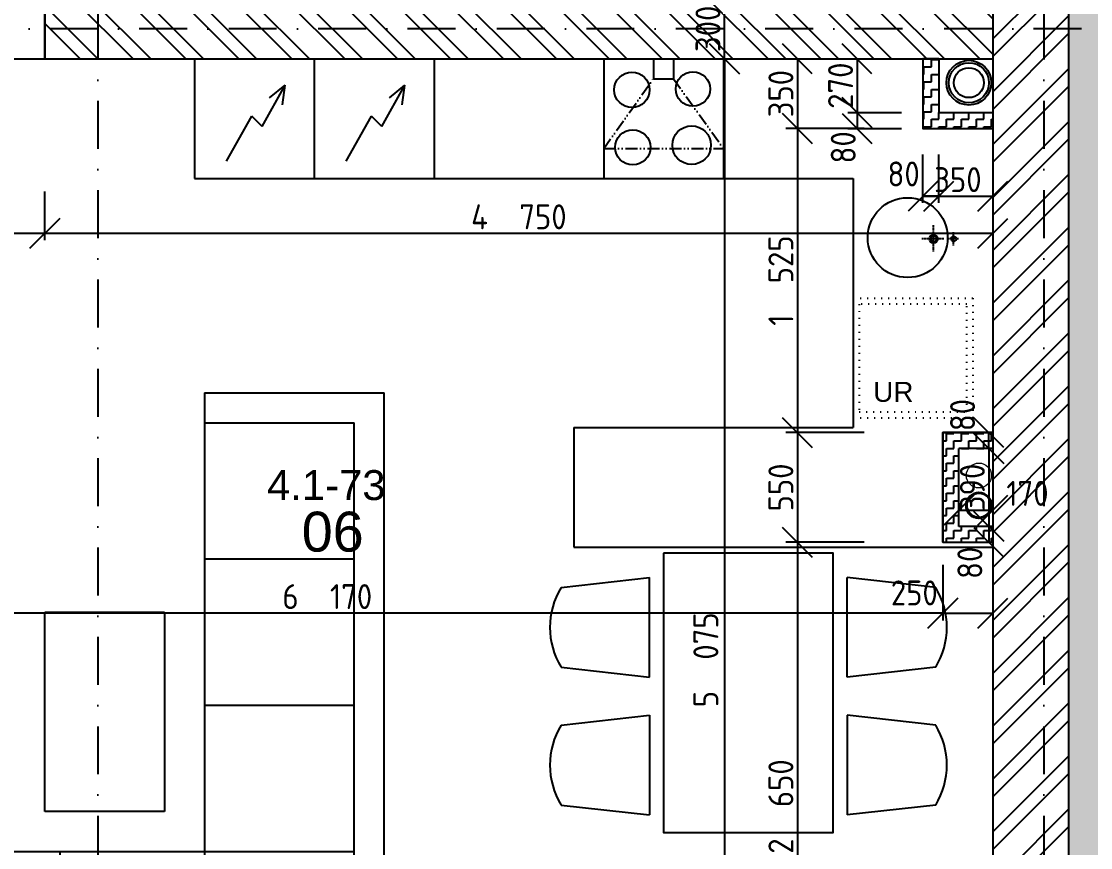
# Model space of a CAD drawing. Extents: x 4511820 to 5180432, y -1526536 to -944957.
# Drawn here: x 5035673 to 5041031, y -1079684 to -1075541 of the extents above; entities that cross this region are included whole.
import ezdxf

# ---------------------------------------------------------------- set-up
doc = ezdxf.new("R2010")
doc.units = 0
doc.header["$MEASUREMENT"] = 0
for name, pattern in [('ACAD_ISO07W100', [3.5, 0.5, -3]), ('ACAD_ISO12W100', [22, 12, -3, 0.5, -3, 0.5, -3]), ('BODKOCIARKOVANA_3', [5.6, 3, -1.3, 0, -1.3]), ('DASHED', [0.75, 0.5, -0.25])]:
    doc.linetypes.add(name, pattern=pattern)
doc.layers.get('0').update_dxf_attribs({"linetype": 'CONTINUOUS'})
doc.layers.get('Defpoints').update_dxf_attribs({"color": 61, "linetype": 'CONTINUOUS'})
for name, color, linetype in [('KÓTY', 4, 'CONTINUOUS'), ('MÚRY', 1, 'CONTINUOUS'), ('osi', 253, 'CONTINUOUS'), ('Plochy', 41, 'CONTINUOUS'), ('POPIS', 7, 'CONTINUOUS'), ('TENKÁ', 7, 'CONTINUOUS'), ('ZARIADENIE', 47, 'CONTINUOUS'), ('ZARIADENIE1', 145, 'CONTINUOUS'), ('zz-vetr', 52, 'CONTINUOUS'), ('ŠRAFY', 82, 'CONTINUOUS')]:
    doc.layers.add(name, color=color, linetype=linetype)
doc.layers.add('zz-kanal-daždová', color=136, linetype='CONTINUOUS', lineweight=40)
doc.layers.add('zz-kanal-splaskova', color=37, linetype='CONTINUOUS', lineweight=18)
doc.styles.add('ARIAL', font='arial.ttf')
doc.styles.add('STYLE1', font='isocp.shx')
doc.dimstyles.new('STANDARD-50', dxfattribs={"dimtxt": 125, "dimasz": 150, "dimexe": 10, "dimexo": 200, "dimgap": 20, "dimtad": 1, "dimdsep": 46, "dimlunit": 6, "dimtxsty": 'STYLE1', "dimblk1": 'OBLIQUE', "dimblk2": 'OBLIQUE', "dimsah": 1, "dimcen": 2.5, "dimse1": 1, "dimse2": 1, "dimadec": 0, "dimazin": 0, "dimtfac": 1, "dimtmove": 1, "dimatfit": 3, "dimldrblk": 'OBLIQUE', "dimfxl": 1, "dimtolj": 1, "dimtzin": 0, "dimarcsym": 0})
pattern_1 = [(0, (-68841.5, 390818.02), (37.5, 37.5), [37.5, -37.5]), (90, (-68804, 390818.02), (-37.5, 37.5), [37.5, -37.5])]

# ---------------------------------------------------------------- blocks, each defined once
blk = doc.blocks.new('_OBLIQUE')
at = {"color": 0, "linetype": 'ByBlock'}
blk.add_line((-0.5, -0.5), (0.5, 0.5), dxfattribs=at)
blk = doc.blocks.new('*D13089')
at = {"layer": 'Defpoints', "color": 0}
for p in [(5040541, -1075428.2), (5040541, -1075728.2), (5043687.5, -1075728.2)]:
    blk.add_point(p, dxfattribs=at)
at = {"layer": 'KÓTY', "color": 0, "lineweight": -2}
blk.add_line((5043687.5, -1075428.2), (5043687.5, -1075728.2), dxfattribs=at)
at = {"layer": 'KÓTY', "color": 0, "linetype": 'ByBlock', "lineweight": -2, "xscale": 150, "yscale": 150, "zscale": 150}
for p, rotation in [((5043687.5, -1075428.2), 90), ((5043687.5, -1075728.2), 270)]:
    blk.add_blockref('_OBLIQUE', p, dxfattribs=dict(at, rotation=rotation))
at = {"layer": 'KÓTY', "color": 0, "insert": (5043605, -1075578.2), "char_height": 125, "attachment_point": 5, "rotation": 90, "style": 'STYLE1'}
blk.add_mtext('\\A1;300', dxfattribs=at)
blk = doc.blocks.new('*D13090')
at = {"layer": 'Defpoints', "color": 0}
for p in [(5040541, -1075728.2), (5040926.4, -1082453.2), (5043687.5, -1082453.2)]:
    blk.add_point(p, dxfattribs=at)
at = {"layer": 'KÓTY', "color": 0, "lineweight": -2}
blk.add_line((5043687.5, -1075728.2), (5043687.5, -1082453.2), dxfattribs=at)
at = {"layer": 'KÓTY', "color": 0, "linetype": 'ByBlock', "lineweight": -2, "xscale": 150, "yscale": 150, "zscale": 150}
for p, rotation in [((5043687.5, -1075728.2), 90), ((5043687.5, -1082453.2), 270)]:
    blk.add_blockref('_OBLIQUE', p, dxfattribs=dict(at, rotation=rotation))
at = {"layer": 'KÓTY', "color": 0, "insert": (5043605, -1079090.7), "char_height": 125, "attachment_point": 5, "rotation": 90, "style": 'STYLE1'}
blk.add_mtext('\\A1;6ﾠ725', dxfattribs=at)
blk = doc.blocks.new('*D13104')
at = {"layer": 'Defpoints', "color": 0}
for p in [(5040921, -1068738.2), (5042987.5, -1068738.2), (5040921, -1082453.2)]:
    blk.add_point(p, dxfattribs=at)
at = {"layer": 'KÓTY', "color": 0, "lineweight": -2}
blk.add_line((5042987.5, -1082453.2), (5042987.5, -1068738.2), dxfattribs=at)
at = {"layer": 'KÓTY', "color": 0, "linetype": 'ByBlock', "lineweight": -2, "xscale": 150, "yscale": 150, "zscale": 150}
for p, rotation in [((5042987.5, -1068738.2), 90), ((5042987.5, -1082453.2), 270)]:
    blk.add_blockref('_OBLIQUE', p, dxfattribs=dict(at, rotation=rotation))
at = {"layer": 'KÓTY', "color": 0, "insert": (5042905, -1075595.7), "char_height": 125, "attachment_point": 5, "rotation": 90, "style": 'STYLE1'}
blk.add_mtext('\\A1;13ﾠ715', dxfattribs=at)
blk = doc.blocks.new('JED STOL140-85')
at = {"layer": 'ZARIADENIE'}
for p, q in [((4444962.8, -1326820.6), (4444912.8, -1327264.7)), ((4445362.8, -1326820.6), (4445412.8, -1327264.7)), ((4445653.3, -1326820.6), (4445603.3, -1327264.7)), ((4446053.3, -1326820.6), (4446103.3, -1327264.7)), ((4445412.8, -1327264.7), (4444912.8, -1327264.7)), ((4445603.3, -1327264.7), (4446103.3, -1327264.7)), ((4444962.8, -1328698.1), (4444912.8, -1328253.9)), ((4445412.8, -1328253.9), (4444912.8, -1328253.9)), ((4445362.8, -1328698.1), (4445412.8, -1328253.9)), ((4445653.3, -1328698.1), (4445603.3, -1328253.9)), ((4445603.3, -1328253.9), (4446103.3, -1328253.9)), ((4446053.3, -1328698.1), (4446103.3, -1328253.9))]:
    blk.add_line(p, q, dxfattribs=at)
blk.add_lwpolyline([(4446225.2, -1327334.3), (4444825.2, -1327334.3), (4444825.2, -1328184.3), (4446225.2, -1328184.3)], close=True, dxfattribs=at)
for centre, start, end in [((4445162.8, -1327150.6), 58.7834, 121.2166), ((4445853.3, -1327150.6), 58.7834, 121.2166), ((4445162.8, -1328368.1), 238.7834, 301.2166), ((4445853.3, -1328368.1), 238.7834, 301.2166)]:
    blk.add_arc(centre, 385.9, start, end, dxfattribs=at)
blk = doc.blocks.new('sedacka rok 5')
at = {"layer": 'ZARIADENIE', "color": 30, "ltscale": 0.25}
for p, q in [((4452479, -1340180.2), (4452479, -1342480.2)), ((4452479, -1340180.2), (4453379, -1340180.2)), ((4453379, -1343380.2), (4453379, -1340180.2)), ((4452479, -1340330.2), (4453229, -1340330.2)), ((4453229, -1343230.2), (4453229, -1340330.2)), ((4452479, -1341013.5), (4453229, -1341013.5)), ((4452479, -1341746.9), (4453229, -1341746.9)), ((4450879, -1342480.2), (4452479, -1342480.2)), ((4450879, -1343380.2), (4450879, -1342480.2)), ((4451029, -1343230.2), (4451029, -1342480.2)), ((4451754, -1342480.2), (4451754, -1343230.2)), ((4452479, -1342480.2), (4453229, -1342480.2)), ((4452479, -1342480.2), (4452479, -1343230.2)), ((4453229, -1343230.2), (4451029, -1343230.2)), ((4453379, -1343380.2), (4450879, -1343380.2))]:
    blk.add_line(p, q, dxfattribs=at)
blk = doc.blocks.new('konf stol')
at = {"layer": 'ZARIADENIE', "color": 45, "ltscale": 0.25}
for p, q in [((4451679, -1342280.2), (4451679, -1341280.2)), ((4451679, -1341280.2), (4452279, -1341280.2)), ((4452279, -1341280.2), (4452279, -1342280.2)), ((4452279, -1342280.2), (4451679, -1342280.2))]:
    blk.add_line(p, q, dxfattribs=at)
blk = doc.blocks.new('*D20407')
at = {"layer": 'Defpoints', "color": 0}
for p in [(5040341.7, -1075728.2), (5039196.2, -1080803.2), (5040341.7, -1080803.2)]:
    blk.add_point(p, dxfattribs=at)
at = {"layer": 'KÓTY', "color": 0, "lineweight": -2}
blk.add_line((5039196.2, -1075728.2), (5039196.2, -1080803.2), dxfattribs=at)
at = {"layer": 'KÓTY', "color": 0, "linetype": 'ByBlock', "lineweight": -2, "xscale": 150, "yscale": 150, "zscale": 150}
for p, rotation in [((5039196.2, -1075728.2), 90), ((5039196.2, -1080803.2), 270)]:
    blk.add_blockref('_OBLIQUE', p, dxfattribs=dict(at, rotation=rotation))
at = {"layer": 'KÓTY', "color": 0, "insert": (5039103, -1078742.5), "char_height": 125, "attachment_point": 5, "rotation": 90, "style": 'STYLE1'}
blk.add_mtext('\\A1;5ﾠ075', dxfattribs=at)
blk = doc.blocks.new('*D20408')
at = {"layer": 'Defpoints', "color": 0}
for p in [(5039191, -1075428.2), (5039196.2, -1075428.2), (5039191, -1075728.2)]:
    blk.add_point(p, dxfattribs=at)
at = {"layer": 'KÓTY', "color": 0, "lineweight": -2}
blk.add_line((5039196.2, -1075728.2), (5039196.2, -1075428.2), dxfattribs=at)
at = {"layer": 'KÓTY', "color": 0, "linetype": 'ByBlock', "lineweight": -2, "xscale": 150, "yscale": 150, "zscale": 150}
for p, rotation in [((5039196.2, -1075428.2), 90), ((5039196.2, -1075728.2), 270)]:
    blk.add_blockref('_OBLIQUE', p, dxfattribs=dict(at, rotation=rotation))
at = {"layer": 'KÓTY', "color": 0, "insert": (5039113.7, -1075578.2), "char_height": 125, "attachment_point": 5, "rotation": 90, "style": 'STYLE1'}
blk.add_mtext('\\A1;300', dxfattribs=at)
blk = doc.blocks.new('*D20412')
at = {"layer": 'Defpoints', "color": 0}
for p in [(5040291, -1077603.2), (5039561.5, -1078153.2), (5040291, -1078153.2)]:
    blk.add_point(p, dxfattribs=at)
at = {"layer": 'KÓTY', "color": 0, "lineweight": -2}
blk.add_line((5039561.5, -1077603.2), (5039561.5, -1078153.2), dxfattribs=at)
at = {"layer": 'KÓTY', "color": 0, "linetype": 'ByBlock', "lineweight": -2, "xscale": 150, "yscale": 150, "zscale": 150}
for p, rotation in [((5039561.5, -1077603.2), 90), ((5039561.5, -1078153.2), 270)]:
    blk.add_blockref('_OBLIQUE', p, dxfattribs=dict(at, rotation=rotation))
at = {"layer": 'KÓTY', "color": 0, "insert": (5039479, -1077878.2), "char_height": 125, "attachment_point": 5, "rotation": 90, "style": 'STYLE1'}
blk.add_mtext('\\A1;550', dxfattribs=at)
blk = doc.blocks.new('*D20414')
at = {"layer": 'Defpoints', "color": 0}
for p in [(5040291, -1078153.2), (5039561.5, -1080803.2), (5040353.5, -1080803.2)]:
    blk.add_point(p, dxfattribs=at)
at = {"layer": 'KÓTY', "color": 0, "lineweight": -2}
blk.add_line((5039561.5, -1078153.2), (5039561.5, -1080803.2), dxfattribs=at)
at = {"layer": 'KÓTY', "color": 0, "linetype": 'ByBlock', "lineweight": -2, "xscale": 150, "yscale": 150, "zscale": 150}
for p, rotation in [((5039561.5, -1078153.2), 90), ((5039561.5, -1080803.2), 270)]:
    blk.add_blockref('_OBLIQUE', p, dxfattribs=dict(at, rotation=rotation))
at = {"layer": 'KÓTY', "color": 0, "insert": (5039479, -1079478.2), "char_height": 125, "attachment_point": 5, "rotation": 90, "style": 'STYLE1'}
blk.add_mtext('\\A1;2ﾠ650', dxfattribs=at)
blk = doc.blocks.new('*D20415')
at = {"layer": 'Defpoints', "color": 0}
for p in [(5040291, -1078153.2), (5040541, -1078153.2), (5040541, -1078508)]:
    blk.add_point(p, dxfattribs=at)
at = {"layer": 'KÓTY', "color": 0, "lineweight": -2}
blk.add_line((5040291, -1078508), (5040541, -1078508), dxfattribs=at)
at = {"layer": 'KÓTY', "color": 0, "linetype": 'ByBlock', "lineweight": -2, "xscale": 150, "yscale": 150, "zscale": 150, "rotation": 180}
blk.add_blockref('_OBLIQUE', (5040291, -1078508), dxfattribs=at)
at = {"layer": 'KÓTY', "color": 0, "linetype": 'ByBlock', "lineweight": -2, "xscale": 150, "yscale": 150, "zscale": 150}
blk.add_blockref('_OBLIQUE', (5040541, -1078508), dxfattribs=at)
at = {"layer": 'KÓTY', "color": 0, "insert": (5040147.5, -1078407), "char_height": 125, "attachment_point": 5, "style": 'STYLE1'}
blk.add_mtext('\\A1;250', dxfattribs=at)
blk = doc.blocks.new('*D20416')
at = {"layer": 'Defpoints', "color": 0}
for p in [(5034121, -1078115.7), (5040291, -1078153.2), (5034121, -1078508)]:
    blk.add_point(p, dxfattribs=at)
at = {"layer": 'KÓTY', "color": 0, "lineweight": -2}
blk.add_line((5040291, -1078508), (5034121, -1078508), dxfattribs=at)
at = {"layer": 'KÓTY', "color": 0, "linetype": 'ByBlock', "lineweight": -2, "xscale": 150, "yscale": 150, "zscale": 150, "rotation": 180}
blk.add_blockref('_OBLIQUE', (5034121, -1078508), dxfattribs=at)
at = {"layer": 'KÓTY', "color": 0, "linetype": 'ByBlock', "lineweight": -2, "xscale": 150, "yscale": 150, "zscale": 150}
blk.add_blockref('_OBLIQUE', (5040291, -1078508), dxfattribs=at)
at = {"layer": 'KÓTY', "color": 0, "insert": (5037206, -1078425.4), "char_height": 125, "attachment_point": 5, "style": 'STYLE1'}
blk.add_mtext('\\A1;6ﾠ170', dxfattribs=at)
blk = doc.blocks.new('*D20417')
at = {"layer": 'Defpoints', "color": 0}
for p in [(5040541, -1077992.5), (5040371, -1078073.2), (5040541, -1078073.2)]:
    blk.add_point(p, dxfattribs=at)
at = {"layer": 'KÓTY', "color": 0, "lineweight": -2}
blk.add_line((5040371, -1077992.5), (5040541, -1077992.5), dxfattribs=at)
at = {"layer": 'KÓTY', "color": 0, "linetype": 'ByBlock', "lineweight": -2, "xscale": 150, "yscale": 150, "zscale": 150, "rotation": 180}
blk.add_blockref('_OBLIQUE', (5040371, -1077992.5), dxfattribs=at)
at = {"layer": 'KÓTY', "color": 0, "linetype": 'ByBlock', "lineweight": -2, "xscale": 150, "yscale": 150, "zscale": 150}
blk.add_blockref('_OBLIQUE', (5040541, -1077992.5), dxfattribs=at)
at = {"layer": 'KÓTY', "color": 0, "insert": (5040714.5, -1077908), "char_height": 125, "attachment_point": 5, "style": 'STYLE1'}
blk.add_mtext('\\A1;170', dxfattribs=at)
blk = doc.blocks.new('*D20418')
at = {"layer": 'Defpoints', "color": 0}
for p in [(5040541, -1077683.2), (5040521, -1078073.2), (5040541, -1078073.2)]:
    blk.add_point(p, dxfattribs=at)
at = {"layer": 'KÓTY', "color": 0, "lineweight": -2}
blk.add_line((5040521, -1077683.2), (5040521, -1078073.2), dxfattribs=at)
at = {"layer": 'KÓTY', "color": 0, "linetype": 'ByBlock', "lineweight": -2, "xscale": 150, "yscale": 150, "zscale": 150}
for p, rotation in [((5040521, -1077683.2), 90), ((5040521, -1078073.2), 270)]:
    blk.add_blockref('_OBLIQUE', p, dxfattribs=dict(at, rotation=rotation))
at = {"layer": 'KÓTY', "color": 0, "insert": (5040438.5, -1077878.2), "char_height": 125, "attachment_point": 5, "rotation": 90, "style": 'STYLE1'}
blk.add_mtext('\\A1;390', dxfattribs=at)
blk = doc.blocks.new('*D20419')
at = {"layer": 'Defpoints', "color": 0}
for p in [(5040521, -1077603.2), (5040521, -1077603.2), (5040521, -1077683.2)]:
    blk.add_point(p, dxfattribs=at)
at = {"layer": 'KÓTY', "color": 0, "lineweight": -2}
blk.add_line((5040521, -1077683.2), (5040521, -1077603.2), dxfattribs=at)
at = {"layer": 'KÓTY', "color": 0, "linetype": 'ByBlock', "lineweight": -2, "xscale": 150, "yscale": 150, "zscale": 150}
for p, rotation in [((5040521, -1077603.2), 90), ((5040521, -1077683.2), 270)]:
    blk.add_blockref('_OBLIQUE', p, dxfattribs=dict(at, rotation=rotation))
at = {"layer": 'KÓTY', "color": 0, "insert": (5040389.5, -1077515), "char_height": 125, "attachment_point": 5, "rotation": 90, "style": 'STYLE1'}
blk.add_mtext('\\A1;80', dxfattribs=at)
blk = doc.blocks.new('*D20420')
at = {"layer": 'Defpoints', "color": 0}
for p in [(5040521, -1078073.2), (5040521, -1078153.2), (5040521, -1078153.2)]:
    blk.add_point(p, dxfattribs=at)
at = {"layer": 'KÓTY', "color": 0, "lineweight": -2}
blk.add_line((5040521, -1078073.2), (5040521, -1078153.2), dxfattribs=at)
at = {"layer": 'KÓTY', "color": 0, "linetype": 'ByBlock', "lineweight": -2, "xscale": 150, "yscale": 150, "zscale": 150}
for p, rotation in [((5040521, -1078073.2), 90), ((5040521, -1078153.2), 270)]:
    blk.add_blockref('_OBLIQUE', p, dxfattribs=dict(at, rotation=rotation))
at = {"layer": 'KÓTY', "color": 0, "insert": (5040426, -1078256), "char_height": 125, "attachment_point": 5, "rotation": 90, "style": 'STYLE1'}
blk.add_mtext('\\A1;80', dxfattribs=at)
blk = doc.blocks.new('*D20457')
at = {"layer": 'Defpoints', "color": 0}
for p in [(5034121, -1075728.2), (5035791, -1075728.2), (5035791, -1076603.5)]:
    blk.add_point(p, dxfattribs=at)
at = {"layer": 'KÓTY', "color": 0, "lineweight": -2}
blk.add_line((5034121, -1076603.5), (5035791, -1076603.5), dxfattribs=at)
at = {"layer": 'KÓTY', "color": 0, "linetype": 'ByBlock', "lineweight": -2, "xscale": 150, "yscale": 150, "zscale": 150, "rotation": 180}
blk.add_blockref('_OBLIQUE', (5034121, -1076603.5), dxfattribs=at)
at = {"layer": 'KÓTY', "color": 0, "linetype": 'ByBlock', "lineweight": -2, "xscale": 150, "yscale": 150, "zscale": 150}
blk.add_blockref('_OBLIQUE', (5035791, -1076603.5), dxfattribs=at)
at = {"layer": 'KÓTY', "color": 0, "insert": (5034956, -1076520.9), "char_height": 125, "attachment_point": 5, "style": 'STYLE1'}
blk.add_mtext('\\A1;1ﾠ670', dxfattribs=at)
blk = doc.blocks.new('*D20458')
at = {"layer": 'Defpoints', "color": 0}
for p in [(5040541, -1075578.2), (5035791, -1075728.2), (5040541, -1076603.5)]:
    blk.add_point(p, dxfattribs=at)
at = {"layer": 'KÓTY', "color": 0, "lineweight": -2}
blk.add_line((5035791, -1076603.5), (5040541, -1076603.5), dxfattribs=at)
at = {"layer": 'KÓTY', "color": 0, "linetype": 'ByBlock', "lineweight": -2, "xscale": 150, "yscale": 150, "zscale": 150, "rotation": 180}
blk.add_blockref('_OBLIQUE', (5035791, -1076603.5), dxfattribs=at)
at = {"layer": 'KÓTY', "color": 0, "linetype": 'ByBlock', "lineweight": -2, "xscale": 150, "yscale": 150, "zscale": 150}
blk.add_blockref('_OBLIQUE', (5040541, -1076603.5), dxfattribs=at)
at = {"layer": 'KÓTY', "color": 0, "insert": (5038166, -1076520.9), "char_height": 125, "attachment_point": 5, "style": 'STYLE1'}
blk.add_mtext('\\A1;4ﾠ750', dxfattribs=at)
blk = doc.blocks.new('*D31590')
at = {"layer": 'Defpoints', "color": 0}
for p in [(5040191, -1075728.2), (5039561.5, -1076078.2), (5040191, -1076078.2)]:
    blk.add_point(p, dxfattribs=at)
at = {"layer": 'KÓTY', "color": 0, "lineweight": -2}
blk.add_line((5039561.5, -1075728.2), (5039561.5, -1076078.2), dxfattribs=at)
at = {"layer": 'KÓTY', "color": 0, "linetype": 'ByBlock', "lineweight": -2, "xscale": 150, "yscale": 150, "zscale": 150}
for p, rotation in [((5039561.5, -1075728.2), 90), ((5039561.5, -1076078.2), 270)]:
    blk.add_blockref('_OBLIQUE', p, dxfattribs=dict(at, rotation=rotation))
at = {"layer": 'KÓTY', "color": 0, "insert": (5039479, -1075903.2), "char_height": 125, "attachment_point": 5, "rotation": 90, "style": 'STYLE1'}
blk.add_mtext('\\A1;350', dxfattribs=at)
blk = doc.blocks.new('*D31591')
at = {"layer": 'Defpoints', "color": 0}
for p in [(5040191, -1076078.2), (5039561.5, -1077603.2), (5040291, -1077603.2)]:
    blk.add_point(p, dxfattribs=at)
at = {"layer": 'KÓTY', "color": 0, "lineweight": -2}
blk.add_line((5039561.5, -1076078.2), (5039561.5, -1077603.2), dxfattribs=at)
at = {"layer": 'KÓTY', "color": 0, "linetype": 'ByBlock', "lineweight": -2, "xscale": 150, "yscale": 150, "zscale": 150}
for p, rotation in [((5039561.5, -1076078.2), 90), ((5039561.5, -1077603.2), 270)]:
    blk.add_blockref('_OBLIQUE', p, dxfattribs=dict(at, rotation=rotation))
at = {"layer": 'KÓTY', "color": 0, "insert": (5039479, -1076840.7), "char_height": 125, "attachment_point": 5, "rotation": 90, "style": 'STYLE1'}
blk.add_mtext('\\A1;1ﾠ525', dxfattribs=at)
blk = doc.blocks.new('*D31592')
at = {"layer": 'Defpoints', "color": 0}
for p in [(5040271, -1075728.2), (5039860.5, -1075998.2), (5040271, -1075998.2)]:
    blk.add_point(p, dxfattribs=at)
at = {"layer": 'KÓTY', "color": 0, "lineweight": -2}
blk.add_line((5039860.5, -1075728.2), (5039860.5, -1075998.2), dxfattribs=at)
at = {"layer": 'KÓTY', "color": 0, "linetype": 'ByBlock', "lineweight": -2, "xscale": 150, "yscale": 150, "zscale": 150}
for p, rotation in [((5039860.5, -1075728.2), 90), ((5039860.5, -1075998.2), 270)]:
    blk.add_blockref('_OBLIQUE', p, dxfattribs=dict(at, rotation=rotation))
at = {"layer": 'KÓTY', "color": 0, "insert": (5039778, -1075863.2), "char_height": 125, "attachment_point": 5, "rotation": 90, "style": 'STYLE1'}
blk.add_mtext('\\A1;270', dxfattribs=at)
blk = doc.blocks.new('*D31593')
at = {"layer": 'Defpoints', "color": 0}
for p in [(5040271, -1075998.2), (5039860.5, -1076078.2), (5040271, -1076078.2)]:
    blk.add_point(p, dxfattribs=at)
at = {"layer": 'KÓTY', "color": 0, "lineweight": -2}
blk.add_line((5039860.5, -1075998.2), (5039860.5, -1076078.2), dxfattribs=at)
at = {"layer": 'KÓTY', "color": 0, "linetype": 'ByBlock', "lineweight": -2, "xscale": 150, "yscale": 150, "zscale": 150}
for p, rotation in [((5039860.5, -1075998.2), 90), ((5039860.5, -1076078.2), 270)]:
    blk.add_blockref('_OBLIQUE', p, dxfattribs=dict(at, rotation=rotation))
at = {"layer": 'KÓTY', "color": 0, "insert": (5039791.5, -1076172.5), "char_height": 125, "attachment_point": 5, "rotation": 90, "style": 'STYLE1'}
blk.add_mtext('\\A1;80', dxfattribs=at)
blk = doc.blocks.new('*D31594')
at = {"layer": 'Defpoints', "color": 0}
for p in [(5040191, -1076078.2), (5040541, -1076078.2), (5040541, -1076417)]:
    blk.add_point(p, dxfattribs=at)
at = {"layer": 'KÓTY', "color": 0, "lineweight": -2}
blk.add_line((5040191, -1076417), (5040541, -1076417), dxfattribs=at)
at = {"layer": 'KÓTY', "color": 0, "linetype": 'ByBlock', "lineweight": -2, "xscale": 150, "yscale": 150, "zscale": 150, "rotation": 180}
blk.add_blockref('_OBLIQUE', (5040191, -1076417), dxfattribs=at)
at = {"layer": 'KÓTY', "color": 0, "linetype": 'ByBlock', "lineweight": -2, "xscale": 150, "yscale": 150, "zscale": 150}
blk.add_blockref('_OBLIQUE', (5040541, -1076417), dxfattribs=at)
at = {"layer": 'KÓTY', "color": 0, "insert": (5040366, -1076334.5), "char_height": 125, "attachment_point": 5, "style": 'STYLE1'}
blk.add_mtext('\\A1;350', dxfattribs=at)
blk = doc.blocks.new('*D31595')
at = {"layer": 'Defpoints', "color": 0}
for p in [(5040191, -1075998.2), (5040271, -1075998.2), (5040191, -1076417)]:
    blk.add_point(p, dxfattribs=at)
at = {"layer": 'KÓTY', "color": 0, "lineweight": -2}
blk.add_line((5040271, -1076417), (5040191, -1076417), dxfattribs=at)
at = {"layer": 'KÓTY', "color": 0, "linetype": 'ByBlock', "lineweight": -2, "xscale": 150, "yscale": 150, "zscale": 150, "rotation": 180}
blk.add_blockref('_OBLIQUE', (5040191, -1076417), dxfattribs=at)
at = {"layer": 'KÓTY', "color": 0, "linetype": 'ByBlock', "lineweight": -2, "xscale": 150, "yscale": 150, "zscale": 150}
blk.add_blockref('_OBLIQUE', (5040271, -1076417), dxfattribs=at)
at = {"layer": 'KÓTY', "color": 0, "insert": (5040094, -1076306), "char_height": 125, "attachment_point": 5, "style": 'STYLE1'}
blk.add_mtext('\\A1;80', dxfattribs=at)
blk = doc.blocks.new('*D45340')
at = {"layer": 'Defpoints', "color": 0}
for p in [(5040921, -1074553.2), (5040921, -1080803.2), (5042637.5, -1080803.2)]:
    blk.add_point(p, dxfattribs=at)
at = {"layer": 'KÓTY', "color": 0, "lineweight": -2}
blk.add_line((5042637.5, -1074553.2), (5042637.5, -1080803.2), dxfattribs=at)
at = {"layer": 'KÓTY', "color": 0, "linetype": 'ByBlock', "lineweight": -2, "xscale": 150, "yscale": 150, "zscale": 150}
for p, rotation in [((5042637.5, -1074553.2), 90), ((5042637.5, -1080803.2), 270)]:
    blk.add_blockref('_OBLIQUE', p, dxfattribs=dict(at, rotation=rotation))
at = {"layer": 'KÓTY', "color": 0, "insert": (5042555, -1077678.2), "char_height": 125, "attachment_point": 5, "rotation": 90, "style": 'STYLE1'}
blk.add_mtext('\\A1;6ﾠ250', dxfattribs=at)

msp = doc.modelspace()

# ---------------------------------------------------------------- hatches: boundary and pattern name
at = {"layer": 'ŠRAFY'}
h = msp.add_hatch(dxfattribs=at)
h.set_pattern_fill('HEX', color=256, scale=200)
h.paths.add_polyline_path([(5040921, -1082453.172), (5040621, -1082453.172), (5040621, -1080953.172), (5040166, -1080953.172), (5040166, -1081193.172), (5040461, -1081193.172), (5040461, -1082578.172), (5040661, -1082578.172), (5040711, -1082578.172), (5041081, -1082578.172), (5041081, -1074553.172), (5040921, -1074553.172), (5040921, -1080803.172), (5040921, -1080953.172)])
h.paths.add_polyline_path([(5040920.451, -1081907.98), (5041183.049, -1081907.98), (5041183.049, -1082157.98), (5040920.451, -1082157.98)], flags=9)
h = msp.add_hatch(dxfattribs=at)
h.set_pattern_fill('ANSI32', color=256, scale=500)
h.set_pattern_definition([(45, (462343.18, 70822), (-132.5825215, 132.5825215), []), (45, (462431.57, 70822), (-132.5825215, 132.5825215), [])])
h.paths.add_polyline_path([(5040921, -1080803.172), (5040921, -1074553.172), (5040541, -1074553.172), (5040541, -1075373.172), (5040541, -1075673.172), (5040541, -1075953.172), (5040541, -1075973.172), (5040541, -1077548.172), (5040541, -1077628.172), (5040541, -1078018.172), (5040541, -1078098.172), (5040541, -1078123.172), (5040541, -1080748.172), (5040541, -1080803.172), (5040621, -1080803.172)])
h.paths.add_polyline_path([(5040583.201, -1077727.98), (5040845.799, -1077727.98), (5040845.799, -1077977.98), (5040583.201, -1077977.98)], flags=24)
h.paths.add_polyline_path([(5040587.201, -1079867.98), (5040874.799, -1079867.98), (5040874.799, -1080117.98), (5040587.201, -1080117.98)], flags=24)
h = msp.add_hatch(dxfattribs=at)
h.set_pattern_fill('ANSI32', color=256, scale=500, angle=90)
h.set_pattern_definition([(135, (515810.9, 44482.1), (-132.5825215, -132.5825215), []), (135, (515810.9, 44570.48), (-132.5825215, -132.5825215), [])])
h.paths.add_polyline_path([(5040241, -1075728.172), (5040261, -1075728.172), (5040541, -1075728.172), (5040541, -1075428.172), (5035906, -1075428.172), (5035791, -1075428.172), (5035791, -1075728.172), (5036541, -1075728.172), (5037141, -1075728.172), (5037741, -1075728.172), (5038591, -1075728.172), (5038841, -1075728.172), (5038941, -1075728.172), (5039191, -1075728.172)])
h.paths.add_polyline_path([(5038988.691, -1075721.971), (5038988.691, -1075434.373), (5039238.691, -1075434.373), (5039238.691, -1075721.971)], flags=24)
at = {"layer": 'ŠRAFY', "ltscale": 0.25}
h = msp.add_hatch(dxfattribs=at)
h.set_pattern_fill('ZIGZAG', color=256, scale=300, style=0)
h.set_pattern_definition(pattern_1)
h.paths.add_polyline_path([(5040191, -1075728.172), (5040191, -1076078.172), (5040541, -1076078.172), (5040541, -1075998.172), (5040271, -1075998.172), (5040271, -1075728.172)])
h = msp.add_hatch(dxfattribs=at)
h.set_pattern_fill('ZIGZAG', color=256, scale=300, style=0)
h.set_pattern_definition(pattern_1)
h.paths.add_polyline_path([(5040541, -1078073.172), (5040371, -1078073.172), (5040371, -1077683.172), (5040541, -1077683.172), (5040541, -1077603.172), (5040291, -1077603.172), (5040291, -1078153.172), (5040541, -1078153.172)])

# ---------------------------------------------------------------- linework, layer by layer
at = {"layer": 'KÓTY'}
for p, q in [((5039814, -1075998.172), (5040083.5, -1075998.172)), ((5039896.5, -1076078.172), (5039504, -1076078.172)), ((5039814, -1076078.172), (5040083.5, -1076078.172)), ((5040191, -1076451.48), (5040191, -1076207.672)), ((5040271, -1076451.48), (5040271, -1076207.672)), ((5035791, -1076637.98), (5035791, -1076394.172)), ((5039896.5, -1077603.172), (5039504, -1077603.172)), ((5039896.5, -1078153.172), (5039504, -1078153.172)), ((5040291, -1078266.672), (5040291, -1078544.98))]:
    msp.add_line(p, q, dxfattribs=at)
for centre, radius in [((5040421, -1075848.571), 100.382), ((5040421, -1075848.172), 75)]:
    msp.add_circle(centre, radius, dxfattribs=at)
at = {"layer": 'MÚRY'}
for p, q in [((5035791, -1075428.172), (5035791, -1075728.172)), ((5035791, -1075728.172), (5040241, -1075728.172)), ((5040191, -1075728.172), (5040191, -1076078.172)), ((5040261, -1075728.172), (5040541, -1075728.172)), ((5040271, -1075728.172), (5040271, -1075998.172)), ((5040271, -1075728.172), (5040541, -1075728.172)), ((5040541, -1075728.172), (5040541, -1076008.172)), ((5040541, -1075728.172), (5040541, -1075998.172)), ((5040271, -1075998.172), (5040541, -1075998.172)), ((5040541, -1076028.172), (5040541, -1077603.172)), ((5040191, -1076078.172), (5040541, -1076078.172)), ((5040291, -1078153.172), (5040291, -1077603.172)), ((5040291, -1077603.172), (5040541, -1077603.172)), ((5040291, -1078153.172), (5040291, -1077603.172)), ((5040291, -1077603.172), (5040541, -1077603.172)), ((5040371, -1078073.172), (5040371, -1077683.172)), ((5040541, -1077683.172), (5040371, -1077683.172)), ((5040371, -1078073.172), (5040371, -1077683.172)), ((5040541, -1077683.172), (5040371, -1077683.172)), ((5040541, -1077683.172), (5040541, -1078073.172)), ((5040541, -1078073.172), (5040371, -1078073.172)), ((5040541, -1078073.172), (5040371, -1078073.172)), ((5040291, -1078153.172), (5040541, -1078153.172)), ((5040291, -1078153.172), (5040541, -1078153.172)), ((5040541, -1078153.172), (5040541, -1080803.172))]:
    msp.add_line(p, q, dxfattribs=at)
at = {"layer": 'osi', "linetype": 'BODKOCIARKOVANA_3', "ltscale": 80}
for p, q in [((5036056, -1047260.98), (5036056, -1084778.172)), ((5040796, -1047260.98), (5040796, -1084778.172)), ((5041881, -1075578.172), (4978211, -1075578.172))]:
    msp.add_line(p, q, dxfattribs=at)
at = {"layer": 'Plochy'}
for points in [[(5034121, -1075728.172), (5035791, -1075728.172), (5035791, -1071893.172), (5035791, -1071868.172), (5030171, -1071868.172), (5030171, -1073428.172), (5033521, -1073428.172), (5033521, -1075428.172), (5034121, -1075428.172), (5034121, -1075728.172)], [(5034121, -1075728.172), (5040191, -1075728.172), (5040191, -1076078.172), (5040541, -1076078.172), (5040541, -1077603.172), (5040291, -1077603.172), (5040291, -1078153.172), (5040541, -1078153.172), (5040541, -1080803.172), (5034121, -1080803.172)]]:
    msp.add_lwpolyline(points, close=True, dxfattribs=at)
at = {"layer": 'TENKÁ'}
for p, q in [((5040921, -1074553.172), (5040921, -1082453.172)), ((5040541, -1075428.172), (5040541, -1075728.172)), ((5040271, -1075728.172), (5040191, -1075728.172)), ((5040261, -1075728.172), (5040241, -1075728.172)), ((5040541, -1075998.172), (5040541, -1076078.172)), ((5040541, -1076008.172), (5040541, -1076028.172)), ((5040541, -1077603.172), (5040541, -1077683.172)), ((5040541, -1077603.172), (5040541, -1077683.172)), ((5040541, -1078073.172), (5040541, -1078153.172)), ((5040541, -1078073.172), (5040541, -1078153.172))]:
    msp.add_line(p, q, dxfattribs=at)
at = {"layer": 'TENKÁ', "linetype": 'ACAD_ISO12W100', "ltscale": 10}
msp.add_line((5034121, -1075728.172), (5035791, -1075728.172), dxfattribs=at)
at = {"layer": 'ZARIADENIE1', "color": 8, "ltscale": 0.25}
for p, q in [((5036541, -1075728.172), (5036541, -1076328.172)), ((5037141, -1075728.172), (5037141, -1076328.172)), ((5037741, -1075728.172), (5037741, -1076328.172)), ((5038591, -1075728.172), (5038591, -1076328.172)), ((5038591, -1075728.172), (5038591, -1076328.172)), ((5038841, -1075728.172), (5038841, -1075828.172)), ((5038941, -1075728.172), (5038941, -1075828.172)), ((5039191, -1075728.172), (5039191, -1076328.172)), ((5039191, -1075728.172), (5039191, -1076328.172)), ((5038841, -1075828.172), (5038941, -1075828.172)), ((5036541, -1076328.172), (5039841, -1076328.172)), ((5039841, -1076328.172), (5039841, -1077578.172)), ((5038441, -1077578.172), (5039841, -1077578.172)), ((5038441, -1077578.172), (5038441, -1078178.172)), ((5038441, -1078178.172), (5040541, -1078178.172))]:
    msp.add_line(p, q, dxfattribs=at)
at = {"layer": 'ZARIADENIE1', "color": 8}
for p, q in [((5036878.908, -1076068.229), (5036994.624, -1075860.254)), ((5036917.075, -1075923.532), (5036994.624, -1075860.254)), ((5036981.74, -1075959.511), (5036994.624, -1075860.254)), ((5037478.908, -1076068.229), (5037594.624, -1075860.254)), ((5037517.075, -1075923.532), (5037594.624, -1075860.254)), ((5037581.74, -1075959.511), (5037594.624, -1075860.254)), ((5036701.148, -1076241.684), (5036827.075, -1076015.358)), ((5036878.908, -1076068.229), (5036827.075, -1076015.358)), ((5037301.148, -1076241.684), (5037427.075, -1076015.358)), ((5037478.908, -1076068.229), (5037427.075, -1076015.358))]:
    msp.add_line(p, q, dxfattribs=at)
at = {"layer": 'ZARIADENIE1', "color": 8, "linetype": 'ACAD_ISO12W100', "ltscale": 5}
for p, q in [((5038591, -1076178.172), (5038841, -1075828.172)), ((5038941, -1075828.172), (5039191, -1076178.172)), ((5038591, -1076178.172), (5039191, -1076178.172))]:
    msp.add_line(p, q, dxfattribs=at)
at = {"layer": 'ZARIADENIE1', "color": 8, "linetype": 'DASHED'}
for p, q in [((5040244.231, -1076694.133), (5040244.231, -1076562.679)), ((5040344.654, -1076664.008), (5040344.654, -1076598.281)), ((5040294.896, -1076631.145), (5040185.351, -1076631.145)), ((5040369.301, -1076631.145), (5040317.268, -1076631.145))]:
    msp.add_line(p, q, dxfattribs=at)
at = {"layer": 'ZARIADENIE1', "color": 8, "linetype": 'ACAD_ISO07W100', "ltscale": 10}
for p, q in [((5039841, -1076928.172), (5040441, -1076928.172)), ((5040441, -1076928.172), (5040441, -1077528.172)), ((5039841, -1077528.172), (5040441, -1077528.172)), ((5039341, -1077578.172), (5039841, -1077578.172))]:
    msp.add_line(p, q, dxfattribs=at)
msp.add_lwpolyline([(5040411, -1076958.172), (5039871, -1076958.172), (5039871, -1077498.172), (5040411, -1077498.172)], close=True, dxfattribs=at)
at = {"layer": 'ZARIADENIE1', "color": 8, "ltscale": 0.25}
for centre, radius in [((5038732.449, -1075883.937), 88.387), ((5039038.124, -1075879.729), 86.283), ((5038736.844, -1076172.248), 88.387), ((5039031.803, -1076161.726), 96.805), ((5040114.088, -1076625.296), 200)]:
    msp.add_circle(centre, radius, dxfattribs=at)
at = {"layer": 'ZARIADENIE1', "color": 8, "linetype": 'Continuous'}
for centre, radius in [((5040243.964, -1076631.418), 20.877), ((5040244.231, -1076631.145), 14.781)]:
    msp.add_circle(centre, radius, dxfattribs=at)
at = {"layer": 'ZARIADENIE1', "color": 8, "linetype": 'DASHED'}
msp.add_circle((5040344.654, -1076631.458), 12.931, dxfattribs=at)
at = {"layer": 'zz-kanal-daždová'}
msp.add_circle((5040471, -1077968.172), 62.5, dxfattribs=at)
at = {"layer": 'zz-kanal-splaskova'}
msp.add_circle((5040471, -1077818.172), 62.5, dxfattribs=at)
at = {"layer": 'zz-vetr'}
for centre, radius in [((5040421, -1075848.172), 112.5), ((5040421, -1075848.571), 100.382)]:
    msp.add_circle(centre, radius, dxfattribs=at)

# ---------------------------------------------------------------- block references
at = {"layer": 'ZARIADENIE'}
for name in ['sedacka rok 5', 'konf stol']:
    msp.add_blockref(name, (584112, 262777.02), dxfattribs=at)
at = {"layer": 'ZARIADENIE', "rotation": 90}
msp.add_blockref('JED STOL140-85', (3711556.662, -5524433.34), dxfattribs=at)

# ---------------------------------------------------------------- texts
at = {"layer": 'POPIS', "lineweight": 40, "ltscale": 0.25, "style": 'ARIAL'}
for s, height, p in [('4.1-73', 150, (5036903.769, -1077941.251)), ('06', 200, (5037077.811, -1078199.751))]:
    msp.add_text(s, height=height, dxfattribs=at).set_placement(p)
at = {"layer": 'ZARIADENIE1', "color": 8, "linetype": 'ACAD_ISO07W100', "ltscale": 10, "style": 'ARIAL'}
msp.add_text('UR', height=100, dxfattribs=at).set_placement((5039941.429, -1077448.78))

# ---------------------------------------------------------------- dimensions: what is measured, and where the dimension line sits
at = {"layer": 'KÓTY'}
for base, p1, p2, picture, middle in [((5042987.5, -1068738.172), (5040921, -1082453.172), (5040921, -1068738.172), '*D13104', (5042904.957, -1075595.672)), ((5039196.191, -1075428.172), (5039191, -1075728.172), (5039191, -1075428.172), '*D20408', (5039113.691, -1075578.172)), ((5043687.5, -1075728.172), (5040541, -1075428.172), (5040541, -1075728.172), '*D13089', (5043605, -1075578.172)), ((5043687.5, -1082453.172), (5040541, -1075728.172), (5040926.445, -1082453.172), '*D13090', (5043604.957, -1079090.672)), ((5039561.5, -1078153.172), (5040291, -1077603.172), (5040291, -1078153.172), '*D20412', (5039479, -1077878.172)), ((5040521, -1078073.172), (5040541, -1077683.172), (5040541, -1078073.172), '*D20418', (5040438.5, -1077878.172)), ((5039561.5, -1080803.172), (5040291, -1078153.172), (5040353.5, -1080803.172), '*D20414', (5039478.957, -1079478.172))]:
    dim = msp.add_linear_dim(base=base, p1=p1, p2=p2, angle=90, dimstyle='STANDARD-50', dxfattribs=at)
    dim.commit()
    dim.dimension.update_dxf_attribs({"geometry": picture, "text_midpoint": middle})
for base, p1, p2, picture, middle in [((5042637.5, -1080803.172), (5040921, -1074553.172), (5040921, -1080803.172), '*D45340', (5042554.957, -1077678.172)), ((5039561.5, -1076078.172), (5040191, -1075728.172), (5040191, -1076078.172), '*D31590', (5039479, -1075903.172)), ((5039860.5, -1075998.172), (5040271, -1075728.172), (5040271, -1075998.172), '*D31592', (5039778, -1075863.172)), ((5039561.5, -1077603.172), (5040191, -1076078.172), (5040291, -1077603.172), '*D31591', (5039478.957, -1076840.672))]:
    dim = msp.add_linear_dim(base=base, p1=p1, p2=p2, angle=90, dimstyle='STANDARD-50', override={"dimtxsty": 'STYLE1', "dimldrblk": 'OBLIQUE'}, dxfattribs=at)
    dim.commit()
    dim.dimension.update_dxf_attribs({"geometry": picture, "text_midpoint": middle})
for base, p1, p2, picture, middle in [((5040541, -1076603.48), (5035791, -1075728.172), (5040541, -1075578.172), '*D20458', (5038166, -1076520.938)), ((5035791, -1076603.48), (5034121, -1075728.172), (5035791, -1075728.172), '*D20457', (5034956, -1076520.938)), ((5034121, -1078507.98), (5040291, -1078153.172), (5034121, -1078115.672), '*D20416', (5037206, -1078425.438))]:
    dim = msp.add_linear_dim(base=base, p1=p1, p2=p2, dimstyle='STANDARD-50', dxfattribs=at)
    dim.commit()
    dim.dimension.update_dxf_attribs({"geometry": picture, "text_midpoint": middle})
for base, p1, p2, picture, middle in [((5039196.191, -1080803.172), (5040341.691, -1075728.172), (5040341.691, -1080803.172), '*D20407', (5039185.5, -1078742.48)), ((5040521, -1077603.172), (5040521, -1077683.172), (5040521, -1077603.172), '*D20419', (5040472, -1077514.98)), ((5040521, -1078153.172), (5040521, -1078073.172), (5040521, -1078153.172), '*D20420', (5040508.5, -1078255.98))]:
    dim = msp.add_linear_dim(base=base, p1=p1, p2=p2, angle=90, dimstyle='STANDARD-50', dxfattribs=at)
    dim.commit()
    dim.dimension.update_dxf_attribs({"geometry": picture, "text_midpoint": middle, "dimtype": 160})
dim = msp.add_linear_dim(base=(5039860.5, -1076078.172), p1=(5040271, -1075998.172), p2=(5040271, -1076078.172), angle=90, dimstyle='STANDARD-50', override={"dimtxsty": 'STYLE1', "dimldrblk": 'OBLIQUE'}, dxfattribs=at)
dim.commit()
dim.dimension.update_dxf_attribs({"geometry": '*D31593', "text_midpoint": (5039874, -1076172.5), "dimtype": 160})
dim = msp.add_linear_dim(base=(5040191, -1076416.98), p1=(5040271, -1075998.172), p2=(5040191, -1075998.172), dimstyle='STANDARD-50', override={"dimtxsty": 'STYLE1', "dimldrblk": 'OBLIQUE'}, dxfattribs=at)
dim.commit()
dim.dimension.update_dxf_attribs({"geometry": '*D31595', "text_midpoint": (5040094, -1076388.5), "dimtype": 160})
dim = msp.add_linear_dim(base=(5040541, -1076416.98), p1=(5040191, -1076078.172), p2=(5040541, -1076078.172), dimstyle='STANDARD-50', override={"dimtxsty": 'STYLE1', "dimldrblk": 'OBLIQUE'}, dxfattribs=at)
dim.commit()
dim.dimension.update_dxf_attribs({"geometry": '*D31594', "text_midpoint": (5040366, -1076334.48)})
for base, p1, p2, picture, middle in [((5040541, -1077992.48), (5040371, -1078073.172), (5040541, -1078073.172), '*D20417', (5040714.5, -1077990.48)), ((5040541, -1078507.98), (5040291, -1078153.172), (5040541, -1078153.172), '*D20415', (5040147.5, -1078489.48))]:
    dim = msp.add_linear_dim(base=base, p1=p1, p2=p2, dimstyle='STANDARD-50', dxfattribs=at)
    dim.commit()
    dim.dimension.update_dxf_attribs({"geometry": picture, "text_midpoint": middle, "dimtype": 160})

doc.saveas('drawing.dxf')
